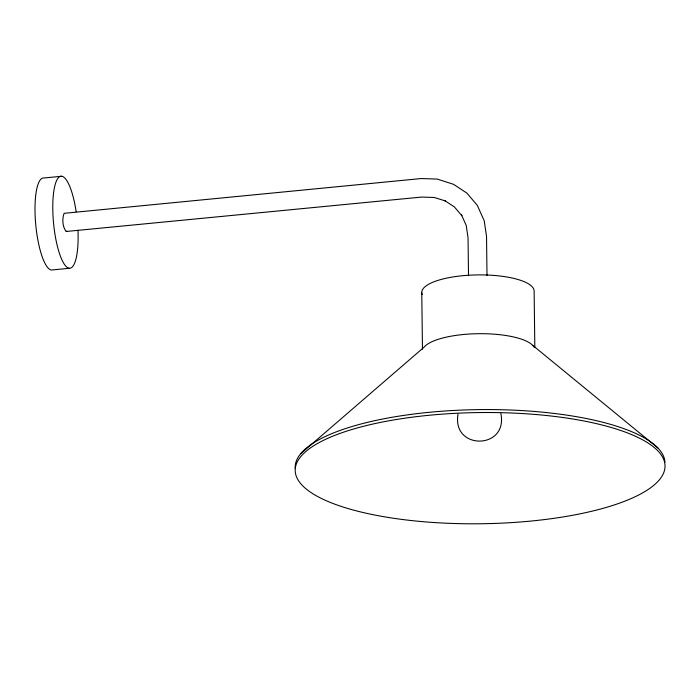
<?xml version="1.0" encoding="UTF-8"?>
<svg xmlns="http://www.w3.org/2000/svg" width="700" height="700" viewBox="0 0 700 700"><rect width="100%" height="100%" fill="white"/><g stroke="black" fill="none" stroke-linecap="round" stroke-linejoin="round"><path stroke-width="1.05" d="M458.019 414.19C451.666 450.511 508.296 449.82 500.876 413.507M300.729 453.67L424.174 347.078A56.192 16.896 -0.7 0 1 480.716 333.681A56.192 16.896 -0.7 0 1 534.021 347.06M486.999 275.415L486.526 236.425L484.234 220.815L477.278 205.319L466.935 193.139L453.539 184.319L437.273 179.086L421.295 178.544L64.094 213.325C62.038 218.907 62.37 226.835 66.22 231.481L66.815 231.245M61.652 176.269L43.873 177.992A46.235 11.935 84.5 0 0 35.569 222.635A46.235 11.935 84.5 0 0 51.476 270.016L69.256 268.293M66.22 231.481L421.689 197.059L434.297 197.487L445.559 201.005L444.754 200.594L454.405 206.946L461.86 215.714L461.466 214.847L466.244 225.514L468.055 237.843L468.51 275.713M532.709 345.354L657.904 447.991M534.826 347.515L534.135 290.911A56.192 16.896 -0.7 0 0 474.127 274.986A56.192 16.896 -0.7 0 0 422.179 294.455M421.776 292.696L422.467 349.3M77.971 230.186A46.235 11.935 84.5 0 1 62.598 261.249A46.235 11.935 84.5 0 1 55.099 184.844A46.235 11.935 84.5 0 1 76.16 211.697M295.19 468.151A184.923 55.606 -0.7 0 1 477.137 409.64A184.923 55.606 -0.7 0 1 664.965 462.28M351.453 509.53A184.923 55.606 -0.7 0 0 659.461 479.701A184.923 55.606 -0.7 0 0 429.424 415.24A184.923 55.606 -0.7 0 0 351.453 509.53"/></g></svg>
